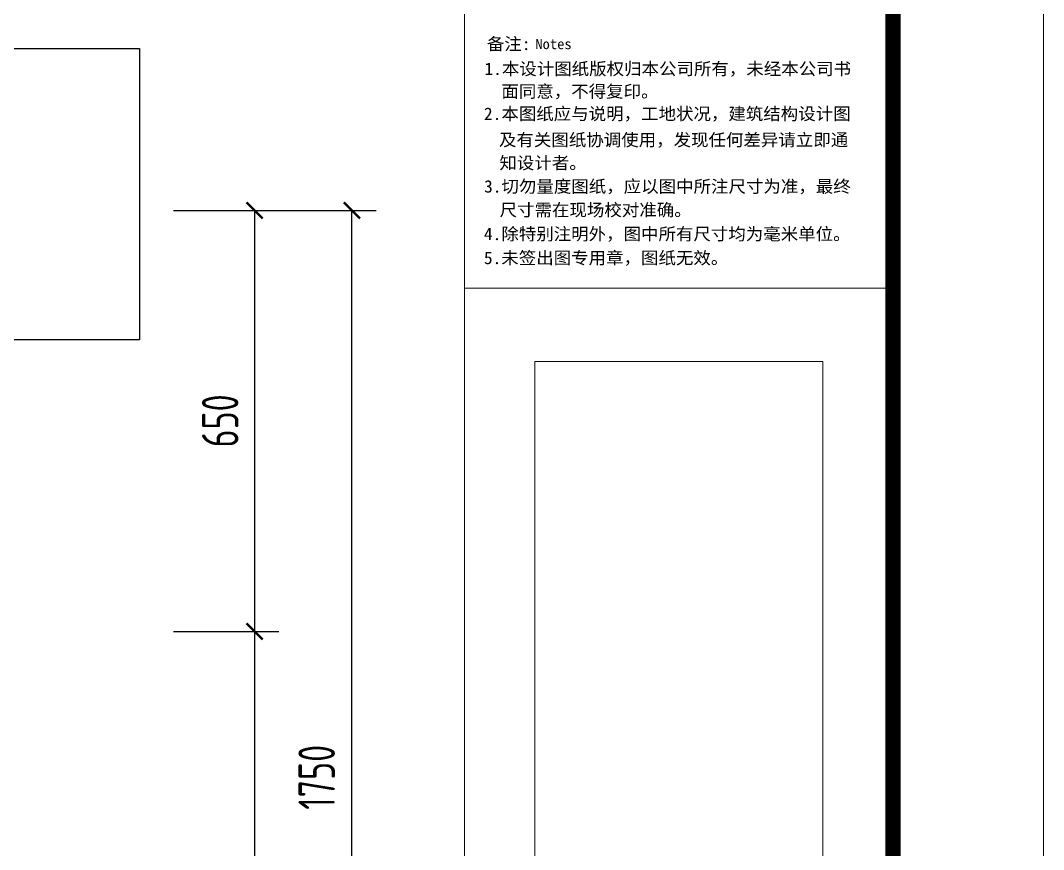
# Model space of a CAD drawing. Header units: millimetres. Extents: x 84706 to 155398, y -6776 to 36429.
# Drawn here: x 92884 to 94463, y 14998 to 16278 of the extents above; entities that cross this region are included whole.
import ezdxf
from ezdxf.enums import TextEntityAlignment as Align

# ---------------------------------------------------------------- set-up
doc = ezdxf.new("R2010")
doc.units = ezdxf.units.MM
doc.layers.get('Defpoints').update_dxf_attribs({"color": 250})
doc.layers.add('Drawing【图框、表格】', color=150, linetype='Continuous', lineweight=0)
doc.layers.add('RC-dimensions', color=44, linetype='Continuous', lineweight=0)
doc.layers.add('WALL【墙体】', color=7, linetype='Continuous')
doc.styles.add('宋体', font='', dxfattribs={"width": 0.8})
doc.styles.add('尺寸标注', font='ARCHS.SHX', dxfattribs={"width": 0.8})
doc.styles.add('黑体', font='simhei.ttf', dxfattribs={"width": 0.7})
doc.styles.get('宋体').set_extended_font_data('SimSun')
doc.dimstyles.new('海龙1：25', dxfattribs={"dimscale": 25, "dimtxt": 2.25, "dimasz": 1, "dimexe": 1.5, "dimexo": 1, "dimgap": 1, "dimtad": 1, "dimdec": 0, "dimrnd": 5, "dimdsep": 46, "dimtxsty": '尺寸标注', "dimblk": 'ARCHTICK', "dimblk1": 'ARCHTICK', "dimblk2": 'ARCHTICK', "dimcen": 1, "dimclrd": 44, "dimclre": 44, "dimclrt": 2, "dimadec": 0, "dimazin": 0, "dimtfac": 1, "dimtdec": 0, "dimtix": 1, "dimtmove": 2, "dimatfit": 3, "dimldrblk": 'hl_arrow2', "dimfxl": 0, "dimarcsym": 0})

# ---------------------------------------------------------------- blocks, each defined once
blk = doc.blocks.new('_ArchTick')
at = {"color": 2, "linetype": 'ByBlock', "const_width": 0.15}
blk.add_lwpolyline([(-0.5, -0.5), (0.5, 0.5)], dxfattribs=at)
blk = doc.blocks.new('*D55')
at = {"layer": 'Defpoints', "color": 0, "transparency": 16777216}
for p in [(92945.4015258883, 15334.8954726234), (92945.4015258883, 14434.9179460758), (93245.4015258883, 14434.9179460758)]:
    blk.add_point(p, dxfattribs=at)
at = {"layer": 'RC-dimensions', "color": 44, "lineweight": -2, "transparency": 16777216}
for p, q in [((93120.4015258883, 15334.8954726234), (93282.9015258883, 15334.8954726234)), ((93245.4015258883, 15334.8954726234), (93245.4015258883, 14434.9179460758)), ((93120.4015258883, 14434.9179460758), (93282.9015258883, 14434.9179460758))]:
    blk.add_line(p, q, dxfattribs=at)
at = {"layer": 'RC-dimensions', "color": 44, "lineweight": -2, "transparency": 16777216, "xscale": 25, "yscale": 25, "zscale": 25}
for p, rotation in [((93245.4015258883, 15334.8954726234), 90), ((93245.4015258883, 14434.9179460758), 270)]:
    blk.add_blockref('_ArchTick', p, dxfattribs=dict(at, rotation=rotation))
at = {"layer": 'RC-dimensions', "color": 2, "transparency": 16777216, "insert": (93191.1046508883, 14884.90670934961), "char_height": 56.25, "attachment_point": 5, "rotation": 90, "style": '尺寸标注'}
blk.add_mtext('900', dxfattribs=at)
blk = doc.blocks.new('hl_arrow2')
at = {"color": 2}
blk.add_line((-0.221303783804, 2.183e-12), (-1, 5.72e-13), dxfattribs=at)
blk.add_lwpolyline([(-0.221303783804, 0), (-0.861040435366, -0.688592459968), (-0.653754463034, -0.862470062348), (0, 0), (-0.653754463034, 0.862470062348), (-0.861040435366, 0.688592459968)], close=True, dxfattribs=at)
for points in [[(-0.861040435366, 0.688592459968), (-0.653754463034, 0.862470062348), (-0.221303783804, 0), (0, 0)], [(-0.861040435366, -0.688592459968), (-0.653754463034, -0.862470062348), (-0.221303783804, 0), (0, 0)]]:
    blk.add_solid(points, dxfattribs=at)
blk = doc.blocks.new('*D57')
at = {"layer": 'Defpoints', "color": 0, "transparency": 16777216}
for p in [(92945.4015258883, 15984.87299917102), (92945.40152588829, 15334.8954726234), (93245.40152588829, 15334.8954726234)]:
    blk.add_point(p, dxfattribs=at)
at = {"layer": 'RC-dimensions', "color": 44, "lineweight": -2, "transparency": 16777216}
for p, q in [((93120.40152588829, 15984.87299917102), (93282.90152588829, 15984.87299917102)), ((93245.40152588829, 15984.87299917102), (93245.40152588829, 15334.8954726234)), ((93120.40152588829, 15334.8954726234), (93282.90152588829, 15334.8954726234))]:
    blk.add_line(p, q, dxfattribs=at)
at = {"layer": 'RC-dimensions', "color": 44, "lineweight": -2, "transparency": 16777216, "xscale": 25, "yscale": 25, "zscale": 25}
for p, rotation in [((93245.40152588829, 15984.87299917102), 90), ((93245.40152588829, 15334.8954726234), 270)]:
    blk.add_blockref('_ArchTick', p, dxfattribs=dict(at, rotation=rotation))
at = {"layer": 'RC-dimensions', "color": 2, "transparency": 16777216, "insert": (93192.27652588829, 15659.88423589723), "char_height": 56.25, "attachment_point": 5, "rotation": 90, "style": '尺寸标注'}
blk.add_mtext('650', dxfattribs=at)
blk = doc.blocks.new('*D63')
at = {"layer": 'Defpoints', "color": 0, "transparency": 16777216}
for p in [(93095.51556027666, 15984.87299917102), (93395.51556027666, 15984.87299917102), (93095.51556027665, 14234.52938701431)]:
    blk.add_point(p, dxfattribs=at)
at = {"layer": 'RC-dimensions', "color": 44, "lineweight": -2, "transparency": 16777216}
for p, q in [((93270.51556027666, 15984.87299917102), (93433.01556027666, 15984.87299917102)), ((93395.51556027666, 14234.52938701431), (93395.51556027666, 15984.87299917102)), ((93270.51556027666, 14234.52938701431), (93433.01556027666, 14234.52938701431))]:
    blk.add_line(p, q, dxfattribs=at)
at = {"layer": 'RC-dimensions', "color": 44, "lineweight": -2, "transparency": 16777216, "xscale": 25, "yscale": 25, "zscale": 25}
for p, rotation in [((93395.51556027666, 15984.87299917102), 90), ((93395.51556027666, 14234.52938701431), 270)]:
    blk.add_blockref('_ArchTick', p, dxfattribs=dict(at, rotation=rotation))
at = {"layer": 'RC-dimensions', "color": 2, "transparency": 16777216, "insert": (93341.21868527666, 15109.70119309268), "char_height": 56.25, "attachment_point": 5, "rotation": 90, "style": '尺寸标注'}
blk.add_mtext('1750', dxfattribs=at)
blk = doc.blocks.new('海龍_09052443')
for p, q in [((8576.71421494442, -14349.99999998736), (8576.71421494442, -499.999999987358)), ((9999.990811945054, -499.999999987358), (9999.990811945054, -14349.99999998736)), ((8576.71421494442, -3247.425539886397), (9999.990811945054, -3247.425539886397)), ((8809.999493490157, -9002.61321586256), (8809.999493490157, -3491.724191269417)), ((8809.999493490157, -3491.724191269417), (9766.705533398681, -3491.724191269417)), ((9766.705533398681, -3491.724191269417), (9766.705533398681, -9002.61321586256))]:
    blk.add_line(p, q)
blk.add_lwpolyline([(-10500.00985145211, -14849.99999998693), (10499.99014854789, -14849.99999998693), (10500.00985145211, 0), (-10499.99014854789, 0)], close=True)
at = {"const_width": 50}
blk.add_lwpolyline([(-9250.009188054673, -14349.99999998736), (9999.990811945327, -14349.99999998736), (10000.00918805463, -499.9999999995453), (-9249.990811945372, -499.9999999995453)], close=True, dxfattribs=at)
at = {"style": '黑体'}
for s, height, width, p in [('备注:', 41.03283579406707, 1.036363248590663, (8651.075210453519, -2456.453084214194)), ('Notes', 34.19402982838164, 1.036363248590893, (8811.999784475893, -2453.41197879993, -0.05400777099697405)), ('1.本设计图纸版权归本公司所有，未经本公司书', 41.03283579406707, 1.036363248590663, (8642.87636383169, -2539.194375856368)), ('面同意，不得复印。', 41.03283579404433, 1.036363248591237, (8699.22150798757, -2614.145338950333)), ('2.本图纸应与说明，工地状况，建筑结构设计图', 41.03283579406707, 1.036363248590663, (8641.317060795338, -2688.501563936119)), ('及有关图纸协调使用，发现任何差异请立即通', 41.03283579404433, 1.036363248591237, (8691.18311260945, -2775.248314048917)), ('知设计者。', 41.03283579406707, 1.036363248590663, (8692.773490897978, -2851.829890180124)), ('3.切勿量度图纸，应以图中所注尺寸为准，最终', 41.03283579406707, 1.036363248590663, (8641.63545065353, -2929.98584469808)), ('尺寸需在现场校对准确。', 41.03283579406707, 1.036363248590663, (8693.287521419143, -3008.007649874184)), ('4.除特别注明外，图中所有尺寸均为毫米单位。', 41.03283579406707, 1.036363248590663, (8641.139510182575, -3087.928583591769)), ('5.未签出图专用章，图纸无效。 ', 41.03283579406707, 1.036363248590663, (8641.139510182575, -3167.556239425994))]:
    blk.add_text(s, height=height, dxfattribs=dict(at, width=width)).set_placement(p)
at = {"style": '黑体', "width": 0.7043862284703598, "flags": 8}
blk.add_attdef('项目名称', text='', height=288.3544484319827, rotation=90, dxfattribs=at).set_placement((9289.08726957279, -6224.595029338434), align=Align.CENTER)
at = {"color": 2, "style": '宋体', "width": 0.7254542740133302, "flags": 8}
blk.add_attdef('图名', text='', height=125.4965311741444, dxfattribs=at).set_placement((9276.841155026568, -11489.69547065867), align=Align.MIDDLE)
at = {"style": '黑体', "width": 1.036363248590663, "flags": 8}
for tag, p in [('比例', (9423.122042498244, -13033.52985159224)), ('阶段', (9423.122042498244, -13272.88806039135)), ('日期', (9423.122042498244, -13512.24626919047)), ('1FF-1', (9423.122042498244, -13990.96268678868)), ('序号', (9423.122042498244, -14230.32089558781))]:
    blk.add_attdef(tag, text='', height=92.3238805366509, dxfattribs=at).set_placement(p, align=Align.MIDDLE)

msp = doc.modelspace()

# ---------------------------------------------------------------- linework, layer by layer
at = {"layer": 'WALL【墙体】'}
msp.add_lwpolyline([(92817.53015783946, 16234.87299917102), (93067.53015783946, 16234.87299917102), (93067.53015783946, 15784.87299917102), (92817.53015783946, 15784.87299917102)], close=True, dxfattribs=at)

# ---------------------------------------------------------------- block references
at = {"layer": 'Drawing【图框、表格】', "xscale": 0.4646400000000001, "yscale": 0.4646400000000001, "zscale": 0.4646400000000001}
msp.add_blockref('海龍_09052443', (89584.25397198585, 17373.73782455677), dxfattribs=at)

# ---------------------------------------------------------------- dimensions: what is measured, and where the dimension line sits
at = {"layer": 'RC-dimensions'}
for base, p1, p2, picture, middle in [((93245.40152588829, 15334.8954726234), (92945.4015258883, 15984.87299917102), (92945.40152588829, 15334.8954726234), '*D57', (93192.27652588829, 15659.88423589723)), ((93395.51556027666, 15984.87299917102), (93095.51556027665, 14234.52938701431), (93095.51556027666, 15984.87299917102), '*D63', (93341.21868527666, 15109.70119309268)), ((93245.4015258883, 14434.9179460758), (92945.4015258883, 15334.8954726234), (92945.4015258883, 14434.9179460758), '*D55', (93191.1046508883, 14884.90670934961))]:
    dim = msp.add_linear_dim(base=base, p1=p1, p2=p2, angle=270, dimstyle='海龙1：25', dxfattribs=at)
    dim.commit()
    dim.dimension.update_dxf_attribs({"geometry": picture, "text_midpoint": middle})

doc.saveas('drawing.dxf')
